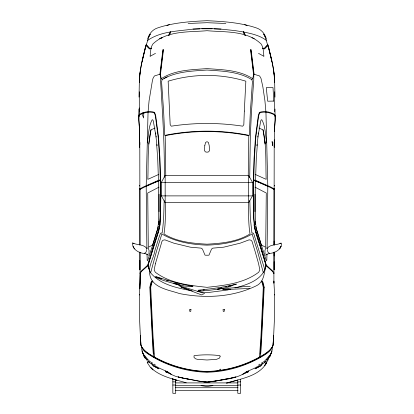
<?xml version="1.0" encoding="UTF-8"?>
<svg xmlns="http://www.w3.org/2000/svg" width="414" height="414" viewBox="0 0 414 414"><rect width="100%" height="100%" fill="white"/><g stroke="black" fill="none" stroke-linecap="round" stroke-linejoin="round"><path stroke-width="0.62" d="M140.512 338.683L140.512 335.361L140.512 339.113M273.488 339.113L273.488 335.361L273.488 338.683M274.13 261.746L274.161 269.912L274.192 252.09M274.13 255.94L274.13 252.069M274.13 244.969L274.13 241.093M274.192 245.005L274.192 189.586L274.715 189.126L274.192 189.586M273.908 252.307L273.897 283.171L273.866 280.977L274.601 294.98M273.923 244.602L274.037 189.364M253.28 180.074L253.508 217.407L254.6 227.923L266.171 265.876L271.051 270.094C271.863 270.326 274.554 274.244 273.747 273.416M274.203 142.012L274.13 188.712M139.295 91.748L139.311 111.78M248.229 175.836L248.798 135.678C221.309 130.182 192.691 130.182 165.202 135.678L165.771 175.836M249.725 177.772L250.335 135.921L251.412 112.504L253.746 80.244L253.808 74.142L250.858 49.959M274.979 116.629L275.036 109.022M139.394 82.044C139.927 67.886 143.332 53.815 147.731 40.375C160.534 31.402 177.239 31.216 192.168 29.223M251.888 79.685C238.614 71.441 222.132 71.099 207 70.044C191.868 71.099 175.386 71.441 162.112 79.685L161.574 81.786L163.665 112.153L164.71 135.388C192.505 129.742 221.495 129.742 249.29 135.388L250.341 112.153L252.426 81.786L251.888 79.685L252.669 78.676L253.808 74.142L259.625 75.985L261.001 78.391L262.88 86.976L264.929 100.83L265.948 112.277L267.811 186.274L267.128 248.265M139.42 82.122C139.192 70.613 142.856 59.471 145.05 48.283L146.261 44.541L142.173 61.298M159.074 211.637L159.079 194.233M254.921 194.233L254.926 211.637M274.689 111.78L274.705 91.748M139.016 97.114L139.394 79.302M140.248 273.431L139.823 288.801L140.248 273.431C139.461 274.197 142.137 270.342 142.949 270.094L147.829 265.876L158.578 231.291L159.902 224.874L160.409 217.443L160.71 200.542L160.637 180.033L159.99 159.069L158.552 137.427L155.695 115.672L154.603 112.385C149.951 110.595 143.596 111.956 139.28 114.466L138.793 115.465L138.856 119.977L139.663 130.85M274.523 82.236L274.456 76.611L273.457 70.09M146.872 248.265L146.189 186.274L148.052 112.277L149.071 100.83L152.316 81.206L152.999 78.391L154.375 75.985L160.192 74.142L163.142 49.959M165.626 202.482C165.3 212.962 165.688 223.555 163.991 233.941C176.84 241.885 192.246 243.354 207 244.188C221.754 243.354 237.16 241.885 250.009 233.941C248.312 223.555 248.7 212.962 248.374 202.482M266.761 142.954C265.281 135.285 265.643 126.436 261.762 119.687L261.141 119.988L260.685 121.09L258.471 133.753L257.746 139.073L256.282 158.893L255.314 186.491L255.283 216.941L255.588 223.695L256.587 229.879L266.264 260.629L266.797 260.277L266.973 253.953M274.166 146.898L274.585 129.867M139.026 116.774L139.27 107.94M164.182 200.655L163.665 217.966L162.64 229.811L162.091 233.041L161.093 232.973L160.373 233.574C158.345 238.997 156.797 244.586 155.022 250.097C153.77 258.201 148.108 265.876 149.723 274.213C151.721 287.968 168.824 289.836 179.469 293.562C204.811 298.582 232.088 297.345 255.666 286.105C264.37 282.415 263.909 273.162 266.011 265.498C262.828 251.681 256.587 238.702 254.01 224.761M231.188 286.426L219.658 288.998L206.788 290.612L198.223 290.949L198.244 290.219C211.068 288.812 223.984 287.394 236.461 284.009L236.451 284.304M198.223 290.949L198.234 290.618M139.399 294.98L140.103 283.171L140.092 252.307M158.785 221.578L158.552 224.579M139.72 140.253L139.337 147.099L139.715 140.47M139.316 147.13L139.715 140.475M139.637 294.514L139.466 316.891L140.512 339.268M132.718 242.956C131.668 248.85 138.804 253.223 144.165 253.42L145.34 252.876L146.152 251.867L146.54 250.258M148.947 253.958L149.071 250.584L148.269 248.048L147.306 248.126M155.09 128.04L150.981 129.83C147.317 146.07 148.44 162.847 147.829 179.35L158.805 174.408M139.539 81.832L139.73 79.022M273.349 341.198C274.285 349.333 265.716 353.737 259.925 357.251C243.722 366.338 225.532 371.068 207 371.793C186.817 371.063 166.982 365.396 149.821 354.689C145.169 351.729 139.772 347.418 140.651 341.198M256.882 145.744L256.975 144.476M263.909 56.335C263.32 52.236 263.671 47.517 261.125 44.008C246.935 30.32 225.185 32.308 207 30.708C188.815 32.308 167.065 30.32 152.875 44.008C150.329 47.517 150.68 52.236 150.091 56.335M273.488 339.268L274.534 316.891L274.363 294.514M260.204 354.053L261.488 335.79L263.77 287.259L262.595 282.451L261.601 281.215M266.818 360.563L269.317 357.003L270.492 354.358C267.397 357.318 265.695 361.417 261.389 363.088M273.297 341.1L272.986 343.599M148.807 144.077L150.981 129.83M258.176 134.126L258.32 132.91M274.363 131.373L275.155 120.334L275.139 115.837L274.73 115.087C270.497 112.561 264.091 111.118 259.542 113.006L258.59 116.106L255.78 137.624L254.346 159.142L253.699 180.126L253.917 217.366L254.413 224.657L255.717 231.012L261.12 247.65L266.28 265.126L266.171 265.876M147.239 142.954C148.719 135.285 148.357 126.436 152.238 119.687L152.859 119.988L153.315 121.09L155.529 133.753L156.254 139.073L157.718 158.893L158.686 186.491L158.717 216.941L158.412 223.695L157.413 229.879L147.736 260.629L147.203 260.277L147.027 253.953M274.337 130.85L275.144 119.977L275.206 115.465L274.72 114.466C270.404 111.956 264.049 110.595 259.397 112.385L258.305 115.672L255.448 137.427L254.01 159.069L253.363 180.033L253.591 217.443M162.914 49.597L159.907 74.261L160.477 74.272L163.514 49.395M257.725 137.05L257.906 135.88M206.788 382.148L207.212 382.236C219.404 379.804 234.039 379.835 244.576 373.174M140.543 70.09L139.544 76.611L139.477 82.236M272.541 348.443L270.885 354.042M266.011 265.498C263.516 279.636 247.034 284.951 234.904 287.906M158.339 226.386L152.73 244.886L148.284 247.344L147.731 193.017L159.002 187.144M190.771 290.587C176.457 287.875 160.482 284.568 150.629 272.873L156.595 250.936L161.869 233.977C175.52 242.004 191.335 244.607 207 245.124C222.665 244.607 238.48 242.004 252.131 233.977L257.404 250.936L263.371 272.873M150.629 272.873L148.579 268.06L147.989 265.498L153.206 247.851L158.671 231.152L159.99 224.761L160.792 200.542L160.72 180.074L159.09 180.551M178.843 284.708L184.256 285.986L192.712 286.679L192.908 286.162C180.245 284.408 167.981 280.485 155.84 276.578L155.586 277.271L163.577 280.532L174.03 283.574M168.959 35.5L170.49 31.971M147.648 40.655L148.714 37.043L150.251 34.155L148.714 37.043M147.829 265.876L147.72 265.126L152.88 247.65L158.283 231.012L159.587 224.657L160.083 217.366L160.301 180.126L159.654 159.142L158.22 137.624L155.41 116.106L154.458 113.006C149.909 111.118 143.503 112.561 139.27 115.087L138.861 115.837L138.845 120.334L139.637 131.373M146.271 249.513L146.685 248.4C144.041 244.146 136.925 245.228 132.609 242.951M147.612 39.113C148.926 33.927 152.518 29.513 157.729 27.888C173.559 22.558 190.43 21.466 207 20.7C223.57 21.466 240.441 22.558 256.271 27.888C261.482 29.513 265.074 33.927 266.388 39.113M270.461 354.679L269.317 357.003M192.712 286.679L192.857 286.322L190.942 286.058M155.586 277.271L155.773 276.811M169.419 34.905L170.754 31.925L170.314 31.935L168.648 35.495M173.942 283.694L174.108 283.135L177.87 283.916L181.451 286.374L204.682 293.51M161.356 182.331L165.16 175.552L248.669 175.552L252.473 182.331L252.473 195.889L248.669 202.669L165.16 202.669L161.356 195.889L161.356 182.331L252.473 182.331M268.458 359.316L264.712 365.453L266.099 363.202M266.818 362.571C258.812 376.652 240.513 378.675 226.51 383.1L237.118 380.352M267.604 359.129L269.053 356.847M265.353 37.224L263.734 34.108L265.353 37.224L267.625 45.033L264.292 48.723L262.947 48.397M152.399 281.215L151.405 282.451L150.23 287.259L152.512 335.79L153.796 354.053M139.973 188.691L139.663 189.074L142.633 187.304L158.236 180.421L160.409 179.785L160.415 180.369C153.366 183.024 146.199 185.891 139.663 189.653M140.248 272.842L139.885 273.214L141.541 270.761L147.72 265.126M242.811 374.504L243.241 374.194M162.112 79.685L161.331 78.676C174.641 69.894 191.63 69.775 207 68.61C222.37 69.775 239.359 69.894 252.669 78.676M258.766 364.837L259.816 364.139M265.565 361.562L264.51 362.266L265.571 361.582M262.021 364.242L266.135 361.608M274.13 189.462L274.715 189.126M260.261 365.029L254.688 368.118L244.726 372.605M150.401 56.144L155.493 53.359M163.908 78.52L167.184 76.823M269.447 253.275L265.136 255.247M146.189 186.274L158.546 180.711M166.909 25.471L169.326 24.685M243.504 373.832L248.747 371.674M139.87 188.712L139.797 142.012M243.085 373.858L248.716 371.601M246.325 371.865L248.524 370.996M267.46 250.258L267.848 251.867L268.66 252.876L269.835 253.42C274.384 253.052 279.129 250.698 281.044 246.361C281.137 245.704 282.327 242.402 280.754 243.158C276.676 245.367 269.742 244.213 267.315 248.4L267.729 249.513M151.151 48.076L149.687 48.407L146.38 44.753L146.204 45.255L147.193 46.699L149.537 48.966L151.545 48.526M151.048 48.397L149.708 48.723L146.375 45.033M225.858 23.489L207 22.692L188.142 23.489M230.639 289.138L227.596 290.023L207 292.667L197.638 291.466M231.793 285.505L235.871 284.346M279.962 243.442L280.723 243.225M221.832 29.223L234.816 30.569L243.686 32.007M234.707 377.201L235.918 376.875M234.36 377.289L235.4 377.014M230.924 378.111L234.096 377.361M231.064 378.065L233.812 377.418M203.321 294.468L201.452 294.861L181.104 287.093M230.438 378.194C220.258 379.917 209.893 383.467 199.548 381.196M230.303 378.241L214.452 381.196M225.754 286.731L226.97 286.498M228.181 286.26L231.214 285.676M212.931 385.625L207 386.51L201.069 385.625M214.519 381.284L207 382.262L199.481 381.284L179.397 377.356L175.438 376.254L170.91 374.303M198.849 290.405L200.692 290.245M203.139 290.033L204.366 289.924M224.75 289.464L229.196 289.174M192.784 29.073L207 28.473L221.216 29.073M192.784 29.156L199.895 28.861M201.83 28.783L212.17 28.783M223.498 289.64L249.471 288.444M161.356 195.889L252.473 195.889M172.845 381.868L175.712 381.868M237.771 381.868L240.637 381.868M175.427 382.903L238.055 382.903M172.845 385.03L175.712 385.03M237.771 385.03L240.637 385.03M175.427 385.708L238.055 385.708M175.427 387.727L238.055 387.727M175.427 390.547L238.055 390.547M214.105 28.861L221.216 29.156M266.694 248.126L265.731 248.048L264.929 250.584L265.053 253.958M139.808 189.586L139.285 189.126L139.808 189.586L139.808 245.005M148.864 255.247L144.553 253.275M207 382.158L199.512 381.175L183.697 378.241M188.386 285.701L189.664 285.877M250.304 286.742L246.387 286.348L223.632 288.853L221.609 287.859L217.624 288.832L217.604 289.495L221.371 288.506L223.482 289.546M243.51 31.971C251.386 33.643 259.769 35.34 266.269 40.375M183.562 378.194L189.824 379.514M174.532 283.823L177.482 284.475L181.135 287L192.432 290.944M244.674 24.685L247.091 25.471M174.63 283.714L177.637 284.423M180.188 377.418L182.936 378.065M179.904 377.361L183.076 378.111M178.149 376.911L179.64 377.289M178.217 376.926L179.34 377.216M186.243 382.784C174.144 379.203 160.296 376.844 150.929 367.736L153.009 369.909M166.407 280.361L168.265 280.868M133.277 243.225L134.038 243.442M253.823 180.235L254.91 180.551M251.976 37.788L254.274 38.486M262.455 48.526L264.463 48.966L266.807 46.699L267.796 45.255L267.62 44.753L264.313 48.407L262.849 48.076M156.357 277.013L161.6 278.86M153.739 365.029L159.312 368.118L167.675 371.865M165.284 371.601L170.915 373.858M165.253 371.674L170.496 373.832M255.454 180.711L267.811 186.274M165.476 370.996L169.274 372.605M255.195 174.408L266.171 179.35C265.56 162.847 266.683 146.07 263.019 129.83L258.91 128.04M254.998 187.144L266.269 193.017L265.716 247.344L261.27 244.886L255.661 226.386M266.28 265.126L272.459 270.761L274.115 273.214L273.752 272.842M258.507 53.359L263.599 56.144M139.285 189.126L139.87 189.462M169.424 373.174L171.189 374.504M147.865 361.608L151.979 364.242M148.429 361.582L149.485 362.281L148.435 361.562M152.611 363.088C148.305 361.417 146.603 357.318 143.508 354.358L144.46 357.07L143.539 354.679M154.184 364.139L155.234 364.837M274.337 189.653C267.801 185.891 260.634 183.024 253.585 180.369L253.591 179.785L255.764 180.421L271.367 187.304L274.337 189.074L274.027 188.691M152.481 369.345L150.178 367.037L147.182 362.571M147.182 360.563L143.875 355.554M144.947 356.847L146.396 359.129M133.003 246.252L134.446 248.912M243.535 32.049L245.041 35.5M245.352 35.495L243.686 31.935L243.246 31.925L244.581 34.905M267.625 45.033C271.496 56.909 274.109 69.547 274.606 82.044M143.115 354.042L141.459 348.443M264.805 269.618L254.149 234.945L253.627 233.574L252.907 232.973L251.909 233.041L250.335 217.966L249.818 200.655M147.989 265.498L149.195 269.618M161.331 78.676L160.192 74.142C162.138 108.432 164.803 142.742 164.27 177.14M271.827 61.298L267.739 44.541L268.95 48.283C271.144 59.471 274.808 70.613 274.58 82.122M263.019 129.83L265.193 144.077L264.587 139.032M156.094 135.88L156.275 137.05M251.086 49.597L254.092 74.261L253.523 74.272L250.486 49.395M141.014 343.599L140.703 341.1M272.64 145.402L272.112 141.505L272.557 145.65M155.68 132.91L155.824 134.126M255.448 224.579L255.215 221.578M157.025 144.476L157.118 145.744M274.27 79.022L274.461 81.832M274.259 139.927L274.684 147.13M274.259 140.061L274.642 147.063M274.606 79.302L274.984 97.114M139.285 125.225L139.777 144.657L139.414 129.867M138.964 109.022L139.042 116.122M139.963 189.364L140.077 244.602M248.669 175.552L248.669 202.669M240.637 379.291L240.637 393.3L237.771 393.3L237.771 379.928M175.712 379.928L175.712 393.3L172.845 393.3L172.845 378.655M165.16 175.552L165.16 202.669M139.87 260.458L139.839 269.912L139.808 252.09M266.528 362.09L266.321 362.39L266.528 362.09M143.798 112.665L143.632 117.995L141.743 113.322L143.798 112.665M244.322 111.055L243.83 124.64L242.754 126.182C219.047 122.575 194.953 122.575 171.246 126.182L170.175 124.64L168.151 81.191C193.441 73.506 220.558 73.506 245.849 81.191L244.322 111.055M264.189 287.187L261.218 347.563L260.416 357.266L259.449 357.572L260.98 335.842L263.273 287.461L262.16 282.684L261.182 281.422L261.886 280.904L262.952 282.172L264.189 287.187M273.561 338.523C273.121 342.15 273.918 346.373 271.103 349.235C269.281 351.75 266.756 353.566 264.163 355.212C246.946 365.769 227.219 371.767 207 372.258C185.488 371.668 164.249 365.06 146.484 352.888C141.717 349.659 139.772 344.153 140.439 338.523C140.858 341.871 140.108 345.871 142.866 348.428C144.683 350.932 147.28 352.63 149.801 354.337C167.033 364.874 186.771 370.934 207 371.446C227.229 370.934 246.967 364.874 264.199 354.337C266.719 352.63 269.317 350.932 271.134 348.428C273.892 345.871 273.142 341.871 273.561 338.523M204.811 145.474L204.402 150.21L205.251 151.829L207 152.207L208.749 151.829L209.598 150.21L209.189 145.474L208.397 142.38L207 141.702L205.603 142.38L204.811 145.474M190.973 309.47L190.74 311.452L189.809 311.452L189.576 309.47L190.973 309.47M224.424 309.47L224.191 311.452L223.26 311.452L223.027 309.47L224.424 309.47M220.098 356.501L219.549 358.069L216.475 359.368L207 359.989L197.525 359.368L195.465 358.757L194.011 357.38L194.052 355.678C202.374 354.56 211.626 354.56 219.948 355.678L220.098 356.501M147.493 361.955L147.679 362.39L147.493 361.955M155.385 263.796L154.148 270.021L155.322 272.252C170.092 283.388 189.162 285.396 207 287.332C224.838 285.396 243.913 283.388 258.678 272.252L259.852 270.021L258.615 263.796L255.309 252.074L252.038 241.357L251.003 240.213L249.135 239.835L240.151 243.178L223.71 247.174L212.863 248.136L211.538 249.057L208.977 255.164L207 255.236L205.023 255.164L202.462 249.057L201.137 248.136L190.29 247.174L173.849 243.178L164.865 239.835L162.997 240.213L161.962 241.357L155.385 263.796M151.281 284.925L150.727 287.461L151.353 301.418L153.02 335.842L154.551 357.572L153.584 357.266L152.782 347.563L149.811 287.187L151.048 282.172L152.114 280.904L152.818 281.422L151.84 282.684L151.281 284.925M266.642 359.305L266.181 359.885L266.642 359.305M271.962 351.015L269.685 356.925L271.962 351.015M280.997 246.252L279.553 248.912L280.997 246.252M262.398 363.668L260.815 364.718L262.398 363.673M261.394 365.521L255.138 368.776L261.394 365.521M220.465 369.184L219.803 369.397L220.465 369.184M162.024 37.788L159.726 38.486L162.034 37.788M139.678 185.793L139.29 185.819L139.678 185.793M274.71 185.819L274.322 185.793L274.71 185.819M273.752 101.088L267.651 101.197L266.285 87.649L273.012 87.561L273.752 101.088M147.467 359.497L147.819 359.885L147.467 359.497M176.881 380.352L172.369 378.924L176.881 380.352M158.862 368.776L152.606 365.51L158.847 368.791M153.185 364.718L151.602 363.673L153.185 364.718M144.807 357.882L142.038 351.015L144.807 357.882"/></g></svg>
